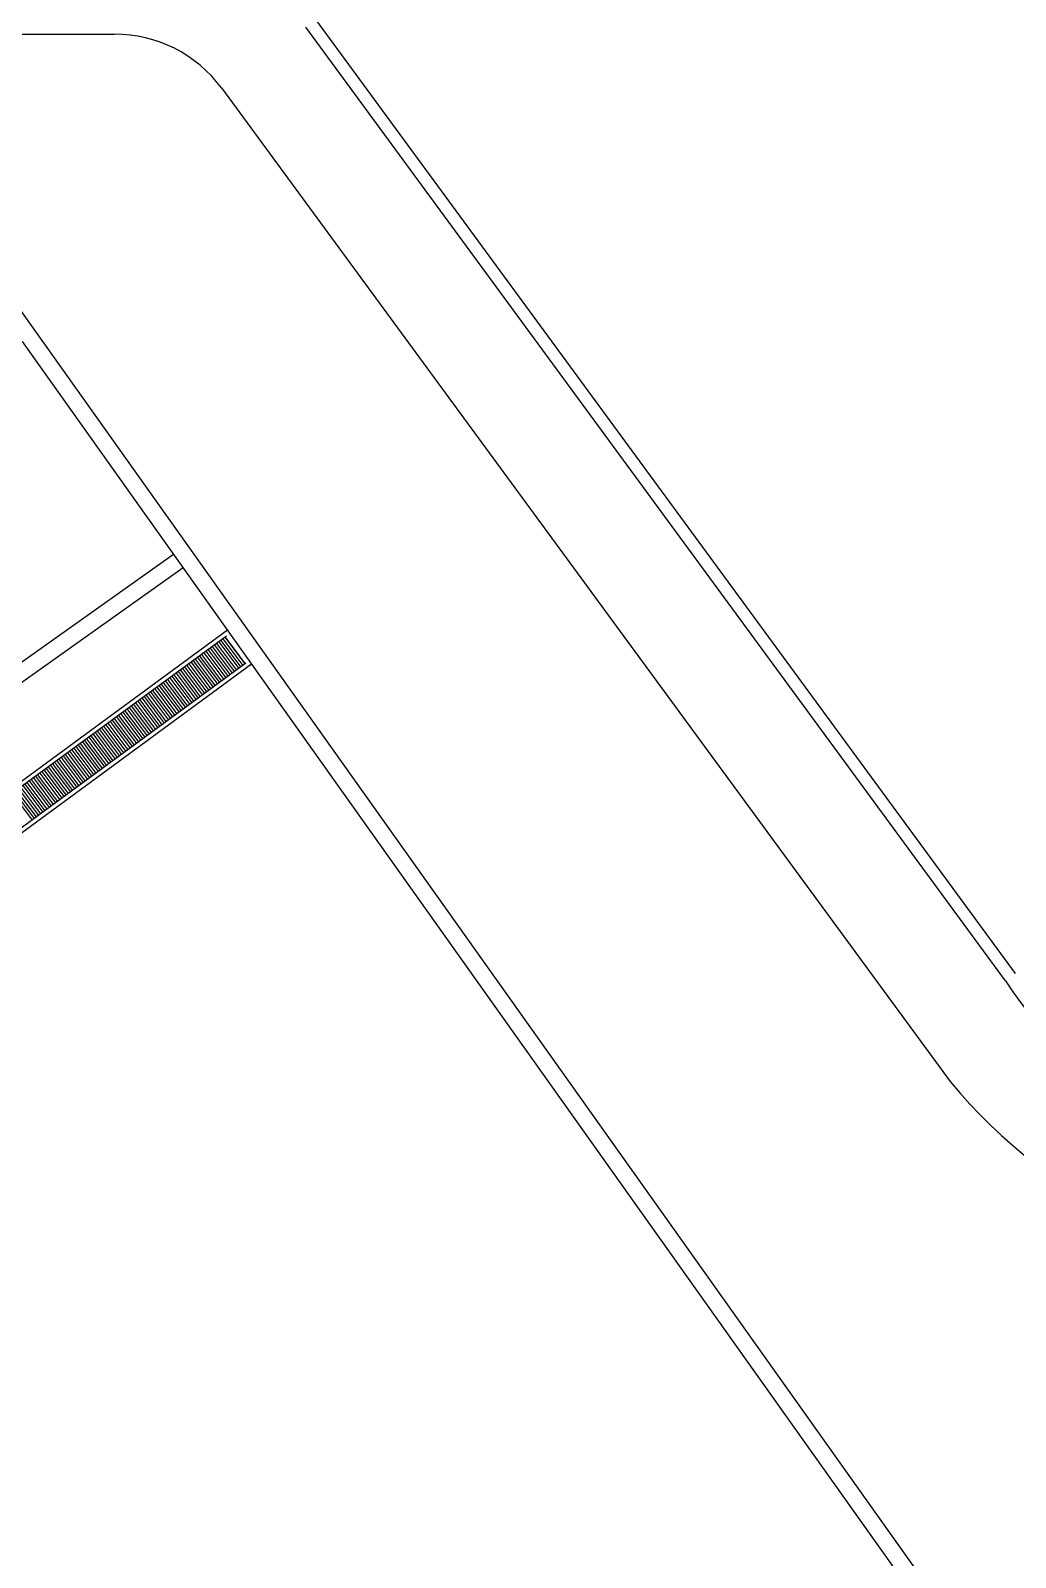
# Model space of a CAD drawing. Header units: metres. Extents: x 1796 to 2240, y -1398 to -687.
# Drawn here: x 2176.19 to 2180.33, y -1036.2 to -1029.77 of the extents above; entities that cross this region are included whole.
import ezdxf

# ---------------------------------------------------------------- set-up
doc = ezdxf.new("R2010")
doc.units = ezdxf.units.M
doc.header["$MEASUREMENT"] = 0
doc.layers.add('ARQUITETURA', color=253, linetype='CONTINUOUS')

msp = doc.modelspace()

# ---------------------------------------------------------------- linework, layer by layer
at = {"layer": 'ARQUITETURA'}
for p, q in [((2180.3307, -1033.7387, 0), (2177.3879, -1029.7254, 0)), ((2170.1354, -1029.7861, 0), (2176.5412, -1029.7863, 0)), ((2180.2883, -1033.7697, 0), (2177.3456, -1029.7565, 0)), ((2176.991, -1030.0127, 0), (2180.0564, -1034.1933, 0)), ((2176.0708, -1030.8434, 0), (2179.9876, -1036.3553, 0)), ((2176.1526, -1031.0793, 0), (2179.8906, -1036.3396, 0)), ((2176.7895, -1031.9755, 0), (2175.0862, -1033.1858, 0)), ((2176.83, -1032.0325, 0), (2175.0697, -1033.2834, 0)), ((2177.0166, -1032.2952, 0), (2169.9724, -1037.4631, 0)), ((2177.0127, -1032.3198, 0), (2169.9951, -1037.4682, 0)), ((2176.9257, -1032.3836, 0), (2177.0097, -1032.4956, 0)), ((2176.9346, -1032.377, 0), (2177.0187, -1032.489, 0)), ((2176.9436, -1032.3704, 0), (2177.0276, -1032.4825, 0)), ((2176.9526, -1032.3639, 0), (2177.0366, -1032.4759, 0)), ((2176.9615, -1032.3573, 0), (2177.0455, -1032.4693, 0)), ((2176.9705, -1032.3507, 0), (2177.0545, -1032.4627, 0)), ((2176.9794, -1032.3442, 0), (2177.0635, -1032.4562, 0)), ((2176.9884, -1032.3376, 0), (2177.0724, -1032.4496, 0)), ((2176.997, -1032.3313, 0), (2177.081, -1032.4433, 0)), ((2176.9974, -1032.331, 0), (2177.0814, -1032.443, 0)), ((2177.0059, -1032.3247, 0), (2177.0899, -1032.4367, 0)), ((2177.0063, -1032.3244, 0), (2177.0903, -1032.4364, 0)), ((2177.118, -1032.4378, 0), (2170.0776, -1037.603, 0)), ((2177.0938, -1032.4339, 0), (2170.081, -1037.5788, 0)), ((2176.8361, -1032.4493, 0), (2176.9201, -1032.5613, 0)), ((2176.845, -1032.4428, 0), (2176.929, -1032.5548, 0)), ((2176.854, -1032.4362, 0), (2176.938, -1032.5482, 0)), ((2176.863, -1032.4296, 0), (2176.947, -1032.5416, 0)), ((2176.8719, -1032.423, 0), (2176.9559, -1032.535, 0)), ((2176.8809, -1032.4165, 0), (2176.9649, -1032.5285, 0)), ((2176.8898, -1032.4099, 0), (2176.9738, -1032.5219, 0)), ((2176.8988, -1032.4033, 0), (2176.9828, -1032.5153, 0)), ((2176.9078, -1032.3967, 0), (2176.9918, -1032.5088, 0)), ((2176.9167, -1032.3902, 0), (2177.0007, -1032.5022, 0)), ((2176.7465, -1032.5151, 0), (2176.8305, -1032.6271, 0)), ((2176.7554, -1032.5085, 0), (2176.8394, -1032.6205, 0)), ((2176.7644, -1032.5019, 0), (2176.8484, -1032.6139, 0)), ((2176.7734, -1032.4953, 0), (2176.8574, -1032.6074, 0)), ((2176.7823, -1032.4888, 0), (2176.8663, -1032.6008, 0)), ((2176.7913, -1032.4822, 0), (2176.8753, -1032.5942, 0)), ((2176.8002, -1032.4756, 0), (2176.8842, -1032.5876, 0)), ((2176.8092, -1032.4691, 0), (2176.8932, -1032.5811, 0)), ((2176.8182, -1032.4625, 0), (2176.9022, -1032.5745, 0)), ((2176.8271, -1032.4559, 0), (2176.9111, -1032.5679, 0)), ((2176.6658, -1032.5742, 0), (2176.7498, -1032.6862, 0)), ((2176.6748, -1032.5677, 0), (2176.7588, -1032.6797, 0)), ((2176.6838, -1032.5611, 0), (2176.7678, -1032.6731, 0)), ((2176.6927, -1032.5545, 0), (2176.7767, -1032.6665, 0)), ((2176.7017, -1032.5479, 0), (2176.7857, -1032.6599, 0)), ((2176.7106, -1032.5414, 0), (2176.7946, -1032.6534, 0)), ((2176.7196, -1032.5348, 0), (2176.8036, -1032.6468, 0)), ((2176.7286, -1032.5282, 0), (2176.8126, -1032.6402, 0)), ((2176.7375, -1032.5216, 0), (2176.8215, -1032.6337, 0)), ((2176.5762, -1032.64, 0), (2176.6602, -1032.752, 0)), ((2176.5852, -1032.6334, 0), (2176.6692, -1032.7454, 0)), ((2176.5942, -1032.6268, 0), (2176.6782, -1032.7388, 0)), ((2176.6031, -1032.6202, 0), (2176.6871, -1032.7323, 0)), ((2176.6121, -1032.6137, 0), (2176.6961, -1032.7257, 0)), ((2176.621, -1032.6071, 0), (2176.705, -1032.7191, 0)), ((2176.63, -1032.6005, 0), (2176.714, -1032.7125, 0)), ((2176.639, -1032.594, 0), (2176.723, -1032.706, 0)), ((2176.6479, -1032.5874, 0), (2176.7319, -1032.6994, 0)), ((2176.6569, -1032.5808, 0), (2176.7409, -1032.6928, 0)), ((2176.4866, -1032.7057, 0), (2176.5706, -1032.8177, 0)), ((2176.4956, -1032.6991, 0), (2176.5796, -1032.8111, 0)), ((2176.5046, -1032.6926, 0), (2176.5886, -1032.8046, 0)), ((2176.5135, -1032.686, 0), (2176.5975, -1032.798, 0)), ((2176.5225, -1032.6794, 0), (2176.6065, -1032.7914, 0)), ((2176.5314, -1032.6728, 0), (2176.6154, -1032.7848, 0)), ((2176.5404, -1032.6663, 0), (2176.6244, -1032.7783, 0)), ((2176.5494, -1032.6597, 0), (2176.6334, -1032.7717, 0)), ((2176.5583, -1032.6531, 0), (2176.6423, -1032.7651, 0)), ((2176.5673, -1032.6465, 0), (2176.6513, -1032.7586, 0)), ((2176.397, -1032.7714, 0), (2176.481, -1032.8835, 0)), ((2176.406, -1032.7649, 0), (2176.49, -1032.8769, 0)), ((2176.4149, -1032.7583, 0), (2176.499, -1032.8703, 0)), ((2176.4239, -1032.7517, 0), (2176.5079, -1032.8637, 0)), ((2176.4329, -1032.7452, 0), (2176.5169, -1032.8572, 0)), ((2176.4418, -1032.7386, 0), (2176.5258, -1032.8506, 0)), ((2176.4508, -1032.732, 0), (2176.5348, -1032.844, 0)), ((2176.4597, -1032.7254, 0), (2176.5438, -1032.8374, 0)), ((2176.4687, -1032.7189, 0), (2176.5527, -1032.8309, 0)), ((2176.4777, -1032.7123, 0), (2176.5617, -1032.8243, 0)), ((2176.3164, -1032.8306, 0), (2176.4004, -1032.9426, 0)), ((2176.3253, -1032.824, 0), (2176.4093, -1032.936, 0)), ((2176.3343, -1032.8175, 0), (2176.4183, -1032.9295, 0)), ((2176.3433, -1032.8109, 0), (2176.4273, -1032.9229, 0)), ((2176.3522, -1032.8043, 0), (2176.4362, -1032.9163, 0)), ((2176.3612, -1032.7977, 0), (2176.4452, -1032.9097, 0)), ((2176.3701, -1032.7912, 0), (2176.4541, -1032.9032, 0)), ((2176.3791, -1032.7846, 0), (2176.4631, -1032.8966, 0)), ((2176.3881, -1032.778, 0), (2176.4721, -1032.89, 0)), ((2176.2268, -1032.8963, 0), (2176.3108, -1033.0084, 0)), ((2176.2357, -1032.8898, 0), (2176.3197, -1033.0018, 0)), ((2176.2447, -1032.8832, 0), (2176.3287, -1032.9952, 0)), ((2176.2537, -1032.8766, 0), (2176.3377, -1032.9886, 0)), ((2176.2626, -1032.8701, 0), (2176.3466, -1032.9821, 0)), ((2176.2716, -1032.8635, 0), (2176.3556, -1032.9755, 0)), ((2176.2805, -1032.8569, 0), (2176.3645, -1032.9689, 0)), ((2176.2895, -1032.8503, 0), (2176.3735, -1032.9623, 0)), ((2176.2985, -1032.8438, 0), (2176.3825, -1032.9558, 0)), ((2176.3074, -1032.8372, 0), (2176.3914, -1032.9492, 0)), ((2176.1372, -1032.9621, 0), (2176.2212, -1033.0741, 0)), ((2176.1461, -1032.9555, 0), (2176.2301, -1033.0675, 0)), ((2176.1551, -1032.9489, 0), (2176.2391, -1033.0609, 0)), ((2176.1641, -1032.9424, 0), (2176.2481, -1033.0544, 0)), ((2176.173, -1032.9358, 0), (2176.257, -1033.0478, 0)), ((2176.182, -1032.9292, 0), (2176.266, -1033.0412, 0)), ((2176.1909, -1032.9226, 0), (2176.2749, -1033.0346, 0)), ((2176.1999, -1032.9161, 0), (2176.2839, -1033.0281, 0)), ((2176.2089, -1032.9095, 0), (2176.2929, -1033.0215, 0)), ((2176.2178, -1032.9029, 0), (2176.3018, -1033.0149, 0)), ((2176.1103, -1032.9818, 0), (2176.1943, -1033.0938, 0)), ((2176.1193, -1032.9752, 0), (2176.2033, -1033.0872, 0)), ((2176.1282, -1032.9687, 0), (2176.2122, -1033.0807, 0))]:
    msp.add_line(p, q, dxfattribs=at)
for centre, radius, start, end in [((2176.5412, -1030.3463, 0), 0.56, 36.55877, 89.99852), ((2181.7138, -1032.8437, 0), 2.1374, 219.15628, 272.37011)]:
    msp.add_arc(centre, radius, start, end, dxfattribs=at)
at = {"layer": 'ARQUITETURA', "extrusion": (-2.21209e-08, 1.07996e-07, 1)}
msp.add_arc((2181.7153, -1032.8418, 0.0001), 1.7021, 213.03452, 272.92682, dxfattribs=at)

doc.saveas('drawing.dxf')
